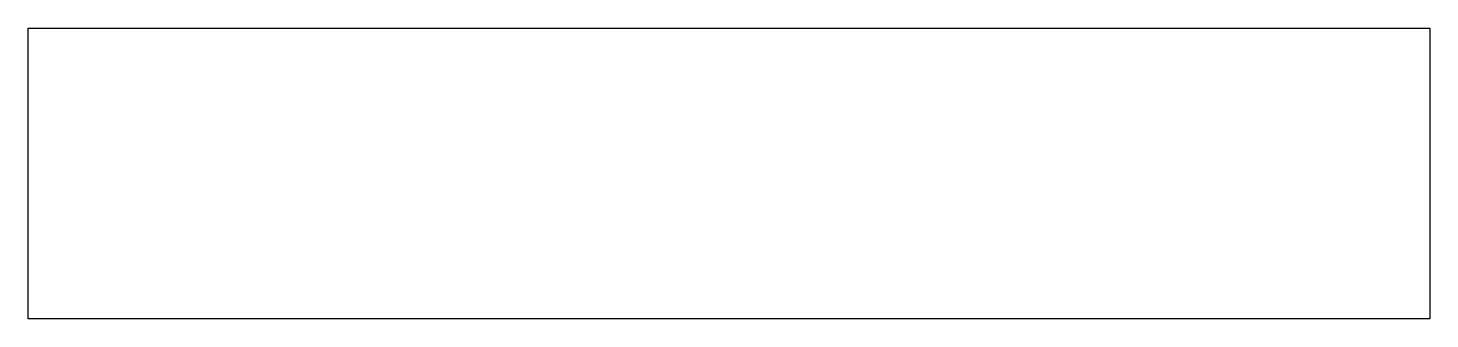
# Model space of a CAD drawing. Extents: x -4.32 to 4.33, y 15.81 to 17.6.
import ezdxf

# ---------------------------------------------------------------- set-up
doc = ezdxf.new("R2010")
doc.units = 0
doc.layers.get('0').update_dxf_attribs({"linetype": 'CONTINUOUS'})

msp = doc.modelspace()

# ---------------------------------------------------------------- linework, layer by layer
msp.add_lwpolyline([(4.327, 15.8054), (-4.3178, 15.8054), (-4.3178, 17.6), (4.327, 17.6)], close=True)

doc.saveas('drawing.dxf')
